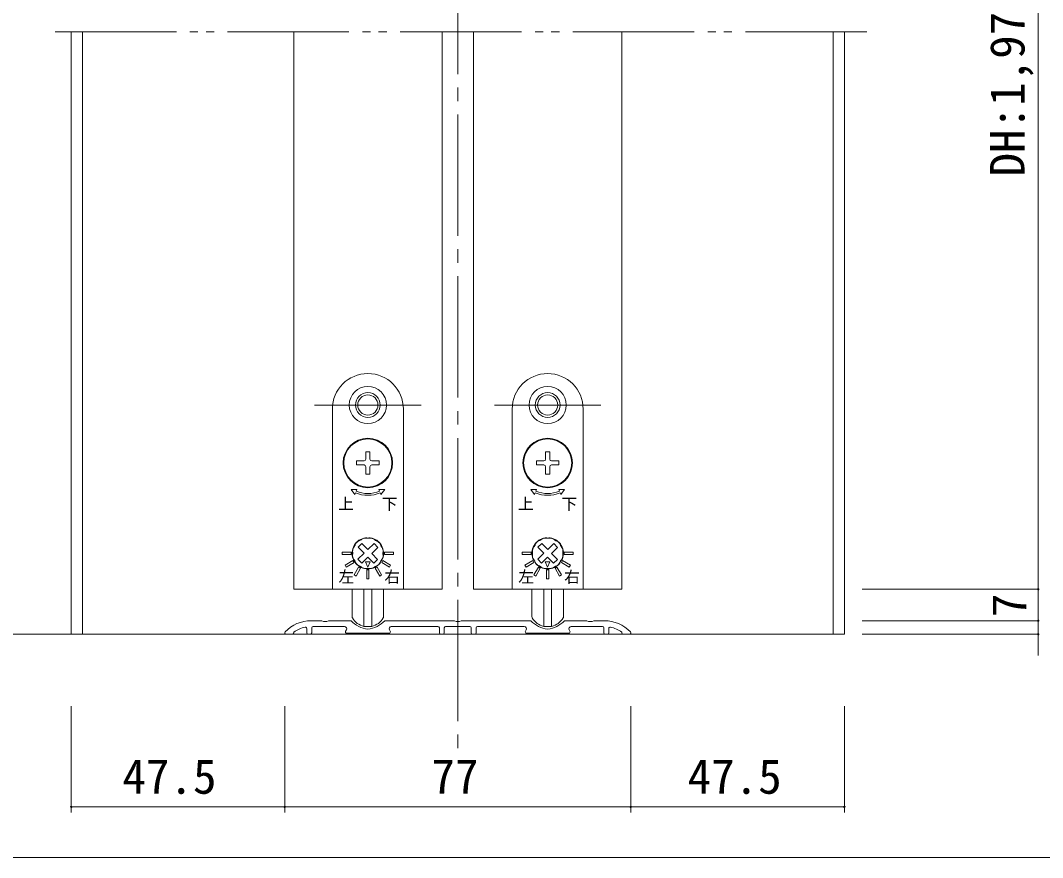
# Model space of a CAD drawing. Units: millimetres on the paper, enlarged 10 times, with parts at other scales. Extents: x -1985 to 2015, y -1370 to 1400.
# Drawn here: x -1094 to -336, y -52 to 568 of the extents above; entities that cross this region are included whole.
import ezdxf
from ezdxf.enums import TextEntityAlignment as Align

# ---------------------------------------------------------------- set-up
doc = ezdxf.new("R2010")
doc.units = ezdxf.units.MM
doc.header["$LTSCALE"] = 10
for name, pattern in [('CHAIN2', [12, 9, -1, 1, -1]), ('DOUBLE_CHAIN2', [12.8, 9, -1, 0.6, -0.6, 0.6, -1]), ('USER1', [19.05, 12.7, -6.35])]:
    doc.linetypes.add(name, pattern=pattern)
for name, color, linetype, lineweight in [('1-1_0', 7, 'Continuous', 20), ('2-0_18', 7, 'Continuous', 18), ('2-1', 7, 'Continuous', 18)]:
    doc.layers.add(name, color=color, linetype=linetype, lineweight=lineweight)
doc.styles.add('ＭＳ ゴシック', font='')
doc.styles.get('ＭＳ ゴシック').set_extended_font_data('MS Gothic')

msp = doc.modelspace()

# ---------------------------------------------------------------- linework, layer by layer
at = {"layer": '1-1_0'}
msp.add_lwpolyline([(395, -52.5), (-1935, -52.5), (-1935, 1350)], dxfattribs=at)
msp.add_lwpolyline([(395, -52.5), (-1935, -52.5), (-1935, 1350)], dxfattribs=at)
at = {"layer": '2-0_18', "color": 4, "linetype": 'CHAIN2', "lineweight": 9}
msp.add_line((-770, 1098.66), (-770, 18.69), dxfattribs=at)
at = {"layer": '2-0_18', "linetype": 'DOUBLE_CHAIN2', "lineweight": 20}
msp.add_line((-466.67, 560.09), (-1073.33, 560.09), dxfattribs=at)
at = {"layer": '2-0_18'}
for p, q in [((-878.71, 123.18), (-870.83, 123.18)), ((-849.17, 123.18), (-865.83, 123.18)), ((-824.17, 123.18), (-772.5, 123.18)), ((-767.5, 123.18), (-715.83, 123.18)), ((-690.83, 123.18), (-674.17, 123.18)), ((-661.29, 123.18), (-669.17, 123.18)), ((-891.67, 114.18), (-891.67, 114.71)), ((-882, 117.41), (-882, 114.18)), ((-878.33, 114.18), (-878.33, 117.85)), ((-877.33, 118.85), (-854.06, 118.85)), ((-868.67, 118.85), (-854.06, 118.85)), ((-853.2, 115.35), (-852.62, 116.35)), ((-852.33, 113.85), (-836.67, 113.85)), ((-821, 113.85), (-836.67, 113.85)), ((-820.13, 115.35), (-820.71, 116.35)), ((-784.67, 118.85), (-819.27, 118.85)), ((-783.67, 117.85), (-783.67, 114.18)), ((-780, 114.18), (-780, 117.85)), ((-761, 118.85), (-779, 118.85)), ((-760, 114.18), (-760, 117.85)), ((-756.33, 117.85), (-756.33, 114.18)), ((-755.33, 118.85), (-720.73, 118.85)), ((-719.87, 115.35), (-719.29, 116.35)), ((-719, 113.85), (-703.33, 113.85)), ((-687.67, 113.85), (-703.33, 113.85)), ((-686.8, 115.35), (-687.38, 116.35)), ((-662.67, 118.85), (-685.94, 118.85)), ((-661.67, 114.18), (-661.67, 117.85)), ((-658, 117.41), (-658, 114.18)), ((-648.33, 114.18), (-648.33, 114.71)), ((-897.33, 113.18), (-892.67, 113.18)), ((-881, 113.18), (-879.33, 113.18)), ((-782.67, 113.18), (-781, 113.18)), ((-757.33, 113.18), (-759, 113.18)), ((-659, 113.18), (-660.67, 113.18)), ((-642.67, 113.18), (-647.33, 113.18))]:
    msp.add_line(p, q, dxfattribs=at)
at = {"layer": '2-0_18', "lineweight": 20}
for p, q in [((-483.33, 113.18), (-1056.67, 113.18)), ((-580, 113.18), (-960, 113.18)), ((-903.33, 113.18), (-960, 113.18)), ((-641.67, 113.18), (-580, 113.18)), ((-1056.67, 59.85), (-1056.67, -19.13)), ((-898.33, 59.85), (-898.33, -19.13)), ((-641.67, 59.85), (-641.67, -19.13)), ((-483.33, 59.85), (-483.33, -19.13)), ((-1056.67, -14.96), (-898.33, -14.96)), ((-898.33, -14.96), (-641.67, -14.96)), ((-483.33, -14.96), (-641.67, -14.96))]:
    msp.add_line(p, q, dxfattribs=at)
at = {"layer": '2-0_18'}
for centre, radius, start, end in [((-878.71, 96.51), 26.67, 90, 136.50339), ((-868.33, 127.53), 5.02, 240.13717, 299.86283), ((-833.65, 138.3), 21.67, 224.26307, 261.9973), ((-839.68, 138.3), 21.67, 278.0027, 315.73693), ((-770, 127.53), 5.02, 240.13717, 299.86283), ((-700.32, 138.3), 21.67, 224.26307, 261.9973), ((-706.35, 138.3), 21.67, 278.0027, 315.73693), ((-671.67, 127.53), 5.02, 240.13717, 299.86283), ((-661.29, 96.51), 26.67, 43.49661, 90), ((-897.33, 114.18), 1, 136.50339, 270), ((-892.67, 114.18), 1, 270, 0), ((-878.71, 96.51), 22.33, 101.58901, 125.44735), ((-883, 117.41), 1, 0, 101.58901), ((-881, 114.18), 1, 180, 270), ((-879.33, 114.18), 1, 270, 0), ((-877.33, 117.85), 1, 90, 180), ((-854.06, 117.18), 1.67, 330, 90), ((-852.33, 114.85), 1, 150, 270), ((-821, 114.85), 1, 270, 30), ((-819.27, 117.18), 1.67, 90, 210), ((-784.67, 117.85), 1, 0, 90), ((-782.67, 114.18), 1, 180, 270), ((-781, 114.18), 1, 270, 0), ((-779, 117.85), 1, 90, 180), ((-761, 117.85), 1, 0, 90), ((-759, 114.18), 1, 180, 270), ((-757.33, 114.18), 1, 270, 0), ((-755.33, 117.85), 1, 90, 180), ((-720.73, 117.18), 1.67, 330, 90), ((-719, 114.85), 1, 150, 270), ((-687.67, 114.85), 1, 270, 30), ((-685.94, 117.18), 1.67, 90, 210), ((-662.67, 117.85), 1, 0, 90), ((-660.67, 114.18), 1, 180, 270), ((-659, 114.18), 1, 270, 0), ((-657, 117.41), 1, 78.41099, 180), ((-661.29, 96.51), 22.33, 54.55265, 78.41099), ((-647.33, 114.18), 1, 180, 270), ((-642.67, 114.18), 1, 270, 43.49661)]:
    msp.add_arc(centre, radius, start, end, dxfattribs=at)
at = {"layer": '2-0_18', "lineweight": 20}
for centre, start, end in [((-1056.67, -14.96), 0, 180), ((-1056.67, -14.96), 180, 0), ((-898.33, -14.96), 0, 180), ((-898.33, -14.96), 180, 0), ((-641.67, -14.96), 0, 180), ((-641.67, -14.96), 180, 0), ((-483.33, -14.96), 0, 180), ((-483.33, -14.96), 180, 0)]:
    msp.add_arc(centre, 0.521, start, end, dxfattribs=at)
at = {"layer": '2-1', "color": 4, "lineweight": 9}
for p, q in [((-339.51, 905.58), (-339.51, 97.43)), ((-470, 123.18), (-339.51, 123.18)), ((-1056.67, 113.18), (-1361.42, 113.18)), ((-470, 113.18), (-339.51, 113.18))]:
    msp.add_line(p, q, dxfattribs=at)
at = {"layer": '2-1', "lineweight": 20}
for p, q in [((-1056.67, 560.09), (-1056.67, 113.18)), ((-1048.33, 560.09), (-1048.33, 113.18)), ((-891.67, 560.09), (-891.67, 146.51)), ((-781.67, 560.09), (-781.67, 146.51)), ((-758.33, 560.09), (-758.33, 146.51)), ((-648.33, 560.09), (-648.33, 146.51)), ((-491.67, 560.09), (-491.67, 113.18)), ((-483.33, 560.09), (-483.33, 113.18)), ((-891.67, 146.51), (-781.67, 146.51)), ((-758.33, 146.51), (-648.33, 146.51))]:
    msp.add_line(p, q, dxfattribs=at)
at = {"layer": '2-1', "color": 2, "linetype": 'USER1'}
for p, q in [((-876.17, 283.18), (-797.17, 283.18)), ((-742.83, 283.18), (-663.83, 283.18))]:
    msp.add_line(p, q, dxfattribs=at)
at = {"layer": '2-1'}
for p, q in [((-863, 280.18), (-863, 146.51)), ((-810.33, 146.51), (-810.33, 280.18)), ((-729.67, 280.18), (-729.67, 146.51)), ((-677, 146.51), (-677, 280.18)), ((-835.17, 248.51), (-838.17, 248.51)), ((-838.17, 243.01), (-838.17, 248.51)), ((-835.17, 243.01), (-835.17, 248.51)), ((-701.83, 248.51), (-704.83, 248.51)), ((-704.83, 243.01), (-704.83, 248.51)), ((-701.83, 243.01), (-701.83, 248.51)), ((-839.5, 238.68), (-845, 238.68)), ((-838.17, 231.85), (-838.17, 237.35)), ((-835.17, 231.85), (-835.17, 237.35)), ((-828.33, 241.68), (-833.83, 241.68)), ((-828.33, 238.68), (-833.83, 238.68)), ((-828.33, 241.68), (-828.33, 238.68)), ((-706.17, 238.68), (-711.67, 238.68)), ((-704.83, 231.85), (-704.83, 237.35)), ((-701.83, 231.85), (-701.83, 237.35)), ((-695, 241.68), (-700.5, 241.68)), ((-695, 238.68), (-700.5, 238.68)), ((-695, 241.68), (-695, 238.68)), ((-835.17, 231.85), (-838.17, 231.85)), ((-701.83, 231.85), (-704.83, 231.85)), ((-839.49, 173.22), (-843.92, 177.75)), ((-836.63, 176.01), (-832.1, 180.43)), ((-706.16, 173.22), (-710.58, 177.75)), ((-703.3, 176.01), (-698.77, 180.43)), ((-844.03, 168.79), (-839.49, 173.22)), ((-841.23, 165.93), (-844.03, 168.79)), ((-841.23, 165.93), (-836.7, 170.35)), ((-832.28, 165.82), (-836.7, 170.35)), ((-829.42, 168.61), (-832.28, 165.82)), ((-710.69, 168.79), (-706.16, 173.22)), ((-707.9, 165.93), (-710.69, 168.79)), ((-707.9, 165.93), (-703.37, 170.35)), ((-698.94, 165.82), (-703.37, 170.35)), ((-696.08, 168.61), (-698.94, 165.82)), ((-863, 146.51), (-810.33, 146.51)), ((-848.33, 126.07), (-848.33, 146.51)), ((-839.58, 146.51), (-839.58, 119)), ((-833.75, 146.51), (-833.75, 119)), ((-825, 146.51), (-825, 126.07)), ((-729.67, 146.51), (-677, 146.51)), ((-715, 126.07), (-715, 146.51)), ((-706.25, 146.51), (-706.25, 119)), ((-700.42, 146.51), (-700.42, 119)), ((-691.67, 146.51), (-691.67, 126.07)), ((-839.58, 119), (-833.75, 119)), ((-706.25, 119), (-700.42, 119))]:
    msp.add_line(p, q, dxfattribs=at)
for points in [[(-839.5, 241.68), (-845, 241.68), (-845, 238.68)], [(-706.17, 241.68), (-711.67, 241.68), (-711.67, 238.68)], [(-845.34, 219.24), (-844.83, 220.47), (-849.16, 220.47), (-846.36, 216.78), (-845.85, 218.01)], [(-827.48, 218.01), (-826.97, 216.78), (-824.17, 220.47), (-828.5, 220.47), (-827.99, 219.24)], [(-712.01, 219.24), (-711.5, 220.47), (-715.83, 220.47), (-713.03, 216.78), (-712.52, 218.01)], [(-694.15, 218.01), (-693.64, 216.78), (-690.84, 220.47), (-695.17, 220.47), (-694.66, 219.24)], [(-836.63, 176.01), (-841.06, 180.54), (-843.92, 177.75)], [(-829.42, 168.61), (-833.84, 173.15), (-829.31, 177.57), (-832.1, 180.43)], [(-703.3, 176.01), (-707.72, 180.54), (-710.58, 177.75)], [(-696.08, 168.61), (-700.51, 173.15), (-695.97, 177.57), (-698.77, 180.43)]]:
    msp.add_lwpolyline(points, dxfattribs=at)
for points in [[(-855.67, 172.35), (-849, 172.35), (-849, 174.01), (-855.67, 174.01)], [(-852.7, 162.96), (-846.93, 166.29), (-847.76, 167.74), (-853.54, 164.4)], [(-836.79, 162.85), (-835.08, 166.83), (-838.41, 166.87)], [(-819.8, 164.4), (-825.57, 167.74), (-826.4, 166.29), (-820.63, 162.96)], [(-817.67, 174.01), (-824.33, 174.01), (-824.33, 172.35), (-817.67, 172.35)], [(-722.33, 172.35), (-715.67, 172.35), (-715.67, 174.01), (-722.33, 174.01)], [(-719.37, 162.96), (-713.6, 166.29), (-714.43, 167.74), (-720.2, 164.4)], [(-703.46, 162.85), (-701.74, 166.83), (-705.08, 166.87)], [(-686.46, 164.4), (-692.24, 167.74), (-693.07, 166.29), (-687.3, 162.96)], [(-684.33, 174.01), (-691, 174.01), (-691, 172.35), (-684.33, 172.35)], [(-845.44, 156.31), (-842.11, 162.08), (-843.56, 162.92), (-846.89, 157.14)], [(-835.83, 160.85), (-837.5, 160.85), (-837.5, 154.18), (-835.83, 154.18)], [(-826.44, 157.14), (-829.78, 162.92), (-831.22, 162.08), (-827.89, 156.31)], [(-712.11, 156.31), (-708.78, 162.08), (-710.22, 162.92), (-713.56, 157.14)], [(-702.5, 160.85), (-704.17, 160.85), (-704.17, 154.18), (-702.5, 154.18)], [(-693.11, 157.14), (-696.44, 162.92), (-697.89, 162.08), (-694.56, 156.31)]]:
    msp.add_lwpolyline(points, close=True, dxfattribs=at)
at = {"layer": '2-1', "color": 4, "lineweight": 9}
msp.add_lwpolyline([(-470, 146.51), (-339.51, 146.51), (-339.51, 113.18)], dxfattribs=at)
at = {"layer": '2-1'}
for centre, radius in [((-836.67, 283.18), 13.83), ((-703.33, 283.18), 13.83), ((-836.67, 283.18), 9.17), ((-836.67, 283.18), 7.5), ((-703.33, 283.18), 9.17), ((-703.33, 283.18), 7.5), ((-836.67, 240.18), 18.33), ((-836.67, 240.18), 17.83), ((-703.33, 240.18), 18.33), ((-703.33, 240.18), 17.83)]:
    msp.add_circle(centre, radius, dxfattribs=at)
for centre, radius, start, end in [((-836.67, 280.18), 26.33, 0, 180), ((-703.33, 280.18), 26.33, 0, 180), ((-839.5, 243.01), 1.33, 270, 360), ((-833.83, 243.01), 1.33, 180, 270), ((-706.17, 243.01), 1.33, 270, 360), ((-700.5, 243.01), 1.33, 180, 270), ((-839.5, 237.35), 1.33, 360, 90), ((-833.83, 237.35), 1.33, 90, 180), ((-706.17, 237.35), 1.33, 360, 90), ((-700.5, 237.35), 1.33, 90, 180), ((-836.67, 240.18), 24, 247.5, 292.5), ((-836.67, 240.18), 22.67, 247.5, 292.5), ((-703.33, 240.18), 24, 247.5, 292.5), ((-703.33, 240.18), 22.67, 247.5, 292.5), ((-836.67, 173.18), 11.67, 98.90298, 201.09702), ((-836.67, 173.18), 11.5, 130.42431, 138.17431), ((-841.96, 179.4), 3.33, 99.87866, 130.42431), ((-836.67, 173.18), 11.17, 116.90028, 121.69834), ((-839.21, 180.94), 3.33, 108.17431, 138.71996), ((-836.67, 173.18), 11.5, 100.42431, 108.17431), ((-838.14, 181.21), 3.33, 69.87866, 100.42431), ((-838.11, 182.4), 2.33, 72.61143, 98.90298), ((-836.67, 187.01), 2.5, 252.61143, 287.38857), ((-836.67, 173.18), 11.17, 86.90028, 91.69834), ((-834.99, 181.17), 3.33, 78.17431, 108.71996), ((-835.22, 182.4), 2.33, 81.09702, 107.38857), ((-836.67, 173.18), 11.67, 338.90298, 81.09702), ((-836.67, 173.18), 11.5, 70.42431, 78.17431), ((-833.93, 180.88), 3.33, 39.87866, 70.42431), ((-836.67, 173.18), 11.17, 56.90028, 61.69834), ((-831.22, 179.27), 3.33, 48.17431, 78.71996), ((-703.33, 173.18), 11.67, 98.90298, 201.09702), ((-703.33, 173.18), 11.5, 130.42431, 138.17431), ((-708.63, 179.4), 3.33, 99.87866, 130.42431), ((-703.33, 173.18), 11.17, 116.90028, 121.69834), ((-705.88, 180.94), 3.33, 108.17431, 138.71996), ((-703.33, 173.18), 11.5, 100.42431, 108.17431), ((-704.81, 181.21), 3.33, 69.87866, 100.42431), ((-704.78, 182.4), 2.33, 72.61143, 98.90298), ((-703.33, 187.01), 2.5, 252.61143, 287.38857), ((-703.33, 173.18), 11.17, 86.90028, 91.69834), ((-701.66, 181.17), 3.33, 78.17431, 108.71996), ((-701.89, 182.4), 2.33, 81.09702, 107.38857), ((-703.33, 173.18), 11.67, 338.90298, 81.09702), ((-703.33, 173.18), 11.5, 70.42431, 78.17431), ((-700.6, 180.88), 3.33, 39.87866, 70.42431), ((-703.33, 173.18), 11.17, 56.90028, 61.69834), ((-697.89, 179.27), 3.33, 48.17431, 78.71996), ((-844.66, 174.85), 3.33, 168.17431, 198.71996), ((-836.67, 173.18), 11.5, 160.42431, 168.17431), ((-844.36, 175.92), 3.33, 129.87866, 160.42431), ((-836.67, 173.18), 11.17, 146.90028, 151.69834), ((-842.75, 178.63), 3.33, 138.17431, 168.71996), ((-836.67, 173.18), 11.5, 40.42431, 48.17431), ((-830.45, 178.48), 3.33, 9.87866, 40.42431), ((-836.67, 173.18), 11.17, 26.90028, 31.69834), ((-828.91, 175.73), 3.33, 18.17431, 48.71996), ((-836.67, 173.18), 11.5, 10.42431, 18.17431), ((-828.63, 174.66), 3.33, 339.87866, 10.42431), ((-711.33, 174.85), 3.33, 168.17431, 198.71996), ((-703.33, 173.18), 11.5, 160.42431, 168.17431), ((-711.03, 175.92), 3.33, 129.87866, 160.42431), ((-703.33, 173.18), 11.17, 146.90028, 151.69834), ((-709.42, 178.63), 3.33, 138.17431, 168.71996), ((-703.33, 173.18), 11.5, 40.42431, 48.17431), ((-697.12, 178.48), 3.33, 9.87866, 40.42431), ((-703.33, 173.18), 11.17, 26.90028, 31.69834), ((-695.57, 175.73), 3.33, 18.17431, 48.71996), ((-703.33, 173.18), 11.5, 10.42431, 18.17431), ((-695.3, 174.66), 3.33, 339.87866, 10.42431), ((-844.7, 171.7), 3.33, 159.87866, 190.42431), ((-836.67, 173.18), 11.5, 190.42431, 198.17431), ((-836.67, 173.18), 11.17, 176.90028, 181.69834), ((-844.43, 170.63), 3.33, 198.17431, 228.71996), ((-845.37, 169.82), 2.33, 201.09702, 227.38857), ((-848.65, 166.26), 2.5, 12.61143, 47.38857), ((-836.67, 173.18), 11.17, 206.90028, 211.69834), ((-843.93, 167.32), 2.33, 192.61143, 218.90298), ((-842.88, 167.89), 3.33, 189.87866, 220.42431), ((-830.58, 167.73), 3.33, 318.17431, 348.71996), ((-829.4, 167.32), 2.33, 321.09702, 347.38857), ((-836.67, 173.18), 11.17, 326.90028, 331.69834), ((-824.69, 166.26), 2.5, 132.61143, 167.38857), ((-828.97, 170.44), 3.33, 309.87866, 340.42431), ((-827.96, 169.82), 2.33, 312.61143, 338.90298), ((-836.67, 173.18), 11.5, 340.42431, 348.17431), ((-836.67, 173.18), 11.17, 356.90028, 1.69834), ((-828.67, 171.51), 3.33, 348.17431, 18.71996), ((-711.37, 171.7), 3.33, 159.87866, 190.42431), ((-703.33, 173.18), 11.5, 190.42431, 198.17431), ((-703.33, 173.18), 11.17, 176.90028, 181.69834), ((-711.09, 170.63), 3.33, 198.17431, 228.71996), ((-712.04, 169.82), 2.33, 201.09702, 227.38857), ((-715.31, 166.26), 2.5, 12.61143, 47.38857), ((-703.33, 173.18), 11.17, 206.90028, 211.69834), ((-710.6, 167.32), 2.33, 192.61143, 218.90298), ((-709.55, 167.89), 3.33, 189.87866, 220.42431), ((-697.25, 167.73), 3.33, 318.17431, 348.71996), ((-696.07, 167.32), 2.33, 321.09702, 347.38857), ((-703.33, 173.18), 11.17, 326.90028, 331.69834), ((-691.35, 166.26), 2.5, 132.61143, 167.38857), ((-695.64, 170.44), 3.33, 309.87866, 340.42431), ((-694.63, 169.82), 2.33, 312.61143, 338.90298), ((-703.33, 173.18), 11.5, 340.42431, 348.17431), ((-703.33, 173.18), 11.17, 356.90028, 1.69834), ((-695.34, 171.51), 3.33, 348.17431, 18.71996), ((-836.67, 173.18), 11.67, 218.90298, 321.09702), ((-836.67, 173.18), 11.5, 220.42431, 228.17431), ((-842.11, 167.1), 3.33, 228.17431, 258.71996), ((-836.67, 173.18), 11.17, 236.90028, 241.69834), ((-839.4, 165.49), 3.33, 219.87866, 250.42431), ((-836.67, 173.18), 11.5, 250.42431, 258.17431), ((-838.34, 165.19), 3.33, 258.17431, 288.71996), ((-836.67, 173.18), 11.17, 266.90028, 271.69834), ((-835.19, 165.15), 3.33, 249.87866, 280.42431), ((-836.67, 173.18), 11.5, 280.42431, 288.17431), ((-834.12, 165.42), 3.33, 288.17431, 318.71996), ((-836.67, 173.18), 11.17, 296.90028, 301.69834), ((-831.37, 166.96), 3.33, 279.87866, 310.42431), ((-836.67, 173.18), 11.5, 310.42431, 318.17431), ((-703.33, 173.18), 11.67, 218.90298, 321.09702), ((-703.33, 173.18), 11.5, 220.42431, 228.17431), ((-708.78, 167.1), 3.33, 228.17431, 258.71996), ((-703.33, 173.18), 11.17, 236.90028, 241.69834), ((-706.07, 165.49), 3.33, 219.87866, 250.42431), ((-703.33, 173.18), 11.5, 250.42431, 258.17431), ((-705.01, 165.19), 3.33, 258.17431, 288.71996), ((-703.33, 173.18), 11.17, 266.90028, 271.69834), ((-701.86, 165.15), 3.33, 249.87866, 280.42431), ((-703.33, 173.18), 11.5, 280.42431, 288.17431), ((-700.79, 165.42), 3.33, 288.17431, 318.71996), ((-703.33, 173.18), 11.17, 296.90028, 301.69834), ((-698.04, 166.96), 3.33, 279.87866, 310.42431), ((-703.33, 173.18), 11.5, 310.42431, 318.17431), ((-846.67, 126.07), 1.67, 180, 210.56067), ((-836.62, 132), 13.33, 210.56067, 257.16143), ((-836.71, 132), 13.33, 282.83857, 329.43933), ((-826.67, 126.07), 1.67, 329.43933, 360), ((-713.33, 126.07), 1.67, 180, 210.56067), ((-703.29, 132), 13.33, 210.56067, 257.16143), ((-703.38, 132), 13.33, 282.83857, 329.43933), ((-693.33, 126.07), 1.67, 329.43933, 360)]:
    msp.add_arc(centre, radius, start, end, dxfattribs=at)
at = {"layer": '2-1', "color": 4, "lineweight": 9}
for centre, start, end in [((-339.51, 146.51), 90, 270), ((-339.51, 146.51), 90, 270), ((-339.51, 146.51), 270, 90), ((-339.51, 146.51), 270, 90), ((-339.51, 123.18), 90, 270), ((-339.51, 123.18), 270, 90), ((-339.51, 113.18), 90, 270), ((-339.51, 113.18), 270, 90)]:
    msp.add_arc(centre, 0.521, start, end, dxfattribs=at)

# ---------------------------------------------------------------- texts
at = {"layer": '2-0_18', "style": 'ＭＳ ゴシック'}
msp.add_text('7', height=25.66, rotation=90, dxfattribs=at).set_placement((-340.58, 125.81), align=Align.BOTTOM_LEFT)
for s, p in [('47.5', (-1018.72, -12.88)), ('77', (-789.56, -12.88)), ('47.5', (-599.61, -12.88))]:
    msp.add_text(s, height=25.66, dxfattribs=at).set_placement(p, align=Align.BOTTOM_LEFT)
at = {"layer": '2-1', "style": 'ＭＳ ゴシック'}
msp.add_text('DH:1,970', height=25.66, rotation=90, dxfattribs=at).set_placement((-342.01, 452.68), align=Align.BOTTOM_LEFT)
for s, p in [('上', (-858.74, 203.12)), ('下', (-826.42, 202.86)), ('上', (-725.41, 203.12)), ('下', (-693.09, 202.86)), ('左', (-858.43, 148.94)), ('右', (-824.45, 148.86)), ('左', (-725.1, 148.94)), ('右', (-691.12, 148.86))]:
    msp.add_text(s, height=8.55, dxfattribs=at).set_placement(p, align=Align.BOTTOM_LEFT)

doc.saveas('drawing.dxf')
